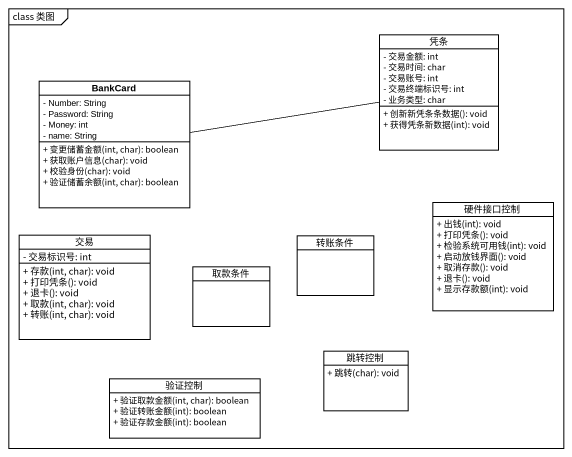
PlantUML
@startuml
mainframe class 类图
hide circle
hide empty members
skinparam classAttributeIconSize 0
class 凭条 {
  - 交易金额: int
  - 交易时间: char
  - 交易账号: int
  - 交易终端标识号: int
  - 业务类型: char
  + 创新新凭条条数据(): void
  + 获得凭条新数据(int): void
}
class BankCard {
  - Number: String
  - Password: String
  - Money: int
  - name: String
  + 变更储蓄金额(int, char): boolean
  + 获取账户信息(char): void
  + 校验身份(char): void
  + 验证储蓄余额(int, char): boolean
}
class 硬件接口控制 {
  + 出钱(int): void
  + 打印凭条(): void
  + 检验系统可用钱(int): void
  + 启动放钱界面(): void
  + 取消存款(): void
  + 退卡(): void
  + 显示存款额(int): void
}
class 交易 {
  - 交易标识号: int
  + 存款(int, char): void
  + 打印凭条(): void
  + 退卡(): void
  + 取款(int, char): void
  + 转账(int, char): void
}
class 转账条件
class 取款条件
class 验证控制 {
  + 验证取款金额(int, char): boolean
  + 验证转账金额(int): boolean
  + 验证存款金额(int): boolean
}
class 跳转控制 {
  + 跳转(char): void
}
BankCard -right- 凭条
@enduml
